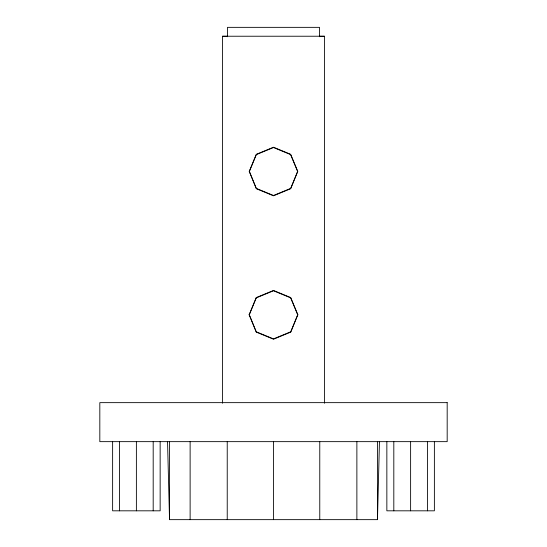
<?xml version="1.0" encoding="UTF-8"?>
<svg xmlns="http://www.w3.org/2000/svg" width="547" height="547" viewBox="0 0 547 547"><rect width="100%" height="100%" fill="white"/><g stroke="black" fill="none" stroke-linecap="round" stroke-linejoin="round"><path stroke-width="0.82" d="M167.553 441.648L169.529 519.65L377.471 519.65L379.447 441.648M249.288 171.361L256.379 154.295L273.5 147.225L290.621 154.295L297.712 171.361L290.621 188.722L273.5 195.792L256.379 188.722L249.288 171.361L256.379 188.722M249.288 171.655L256.379 154.295M290.621 188.722L297.712 171.361M249.2 314.689L256.317 297.561L273.5 290.464L290.683 297.561L297.8 314.689L290.683 332.111L273.5 339.202L256.317 332.111L249.2 314.689L256.317 332.111M249.2 314.983L256.317 297.561M290.683 332.111L297.8 314.689M256.379 154.589L273.5 147.519L290.621 154.589L297.712 171.655M256.379 188.428L273.5 195.498L290.621 188.428M256.317 297.855L273.5 290.758L290.683 297.855L297.8 314.983M256.317 331.817L273.5 338.908L290.683 331.817M222.465 36.28L227.566 36.28M319.434 36.28L324.535 36.28M434.38 441.648L434.38 510.816L386.852 510.816L386.852 441.648M427.419 441.648L427.419 510.816M410.619 441.648L410.619 510.816M393.813 441.648L393.813 510.816M377.471 441.648L377.471 519.65M356.876 441.648L356.876 519.65M324.535 403.235L324.535 36.232L222.465 36.232L222.465 403.235M319.769 441.648L319.769 519.65M319.51 36.738L319.51 27.35L227.49 27.35L227.49 36.738M273.5 441.648L273.5 519.65M227.231 441.648L227.231 519.65M190.124 441.648L190.124 519.65M169.529 441.648L169.529 519.65M160.148 441.648L160.148 510.816L112.62 510.816L112.62 441.648M153.187 441.648L153.187 510.816M136.381 441.648L136.381 510.816M119.581 441.648L119.581 510.816M447.179 402.647L99.821 402.647L99.821 441.648L447.179 441.648L447.179 402.647"/></g></svg>
